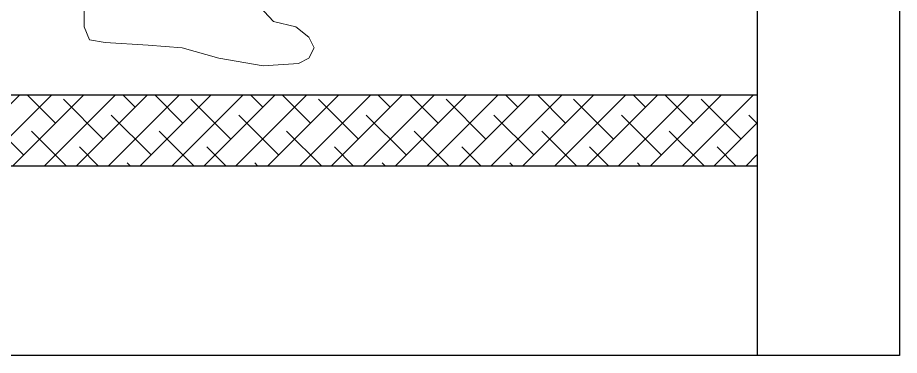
# Model space of a CAD drawing. Extents: x -1568 to -728, y -1287 to -990.
# Drawn here: x -1440.144 to -1436.419, y -1098.817 to -1097.391 of the extents above; entities that cross this region are included whole.
import ezdxf

# ---------------------------------------------------------------- set-up
doc = ezdxf.new("R2010")
doc.units = 0
doc.header["$LTSCALE"] = 5
doc.layers.get('0').update_dxf_attribs({"linetype": 'CONTINUOUS'})
doc.layers.add('fz', color=7, linetype='CONTINUOUS')
doc.layers.add('道路结构', color=7, linetype='CONTINUOUS')
doc.layers.add('标注', color=4, linetype='CONTINUOUS', lineweight=15)
doc.styles.get("Standard").update_dxf_attribs({"font": 'simplex1.shx', "width": 0.7, "bigfont": 'hztxt.shx'})

# ---------------------------------------------------------------- blocks, each defined once
blk = doc.blocks.new('单车')
at = {"color": 143, "linetype": 'Continuous'}
for p, q in [((-1439.1513, -1096.3034), (-1439.1513, -1096.1324)), ((-1438.4287, -1096.1986), (-1438.3515, -1096.2813)), ((-1438.3515, -1096.2813), (-1438.2577, -1096.3034)), ((-1439.1293, -1096.3585), (-1439.1513, -1096.3034)), ((-1438.2577, -1096.3034), (-1438.2025, -1096.3475)), ((-1439.0631, -1096.3696), (-1439.1293, -1096.3585)), ((-1438.881, -1096.3806), (-1439.0631, -1096.3696)), ((-1438.2025, -1096.3475), (-1438.1805, -1096.3916)), ((-1438.7376, -1096.3916), (-1438.881, -1096.3806)), ((-1438.5832, -1096.4358), (-1438.7376, -1096.3916)), ((-1438.1805, -1096.3916), (-1438.2025, -1096.4358)), ((-1438.3956, -1096.4688), (-1438.5832, -1096.4358)), ((-1438.2025, -1096.4358), (-1438.2467, -1096.4578)), ((-1438.2467, -1096.4578), (-1438.3956, -1096.4688))]:
    blk.add_line(p, q, dxfattribs=at)
at = {"color": 143, "width": 0.8, "flags": 9}
for tag in ['YSIZE', 'XSIZE']:
    blk.add_attdef(tag, (-1438.3956, -1096.4688), '', height=0.00181, dxfattribs=at)

msp = doc.modelspace()

# ---------------------------------------------------------------- hatches: boundary and pattern name
at = {"layer": 'fz'}
h = msp.add_hatch(dxfattribs=at)
h.set_pattern_fill('ANSI38', color=256, scale=0.03, style=0)
h.paths.add_polyline_path([(-1444.18821, -1098.01673), (-1437.01889, -1098.01673), (-1437.01889, -1097.71673), (-1444.18821, -1097.71673)])

# ---------------------------------------------------------------- linework, layer by layer
for p, q in [((-1465.76889, -1097.71673), (-1437.01889, -1097.71673)), ((-1444.18821, -1098.01673), (-1437.01889, -1098.01673))]:
    msp.add_line(p, q)
at = {"layer": '道路结构'}
for p, q in [((-1437.01889, -1097.08078), (-1437.01889, -1098.81673)), ((-1436.41889, -1097.08078), (-1436.41889, -1098.81673)), ((-1437.01889, -1098.81673), (-1449.76869, -1098.81673)), ((-1436.41889, -1098.81673), (-1437.01889, -1098.81673))]:
    msp.add_line(p, q, dxfattribs=at)

# ---------------------------------------------------------------- block references
at = {"layer": '标注'}
msp.add_blockref('单车', (-0.71097, -1.12652), dxfattribs=at)

doc.saveas('drawing.dxf')
